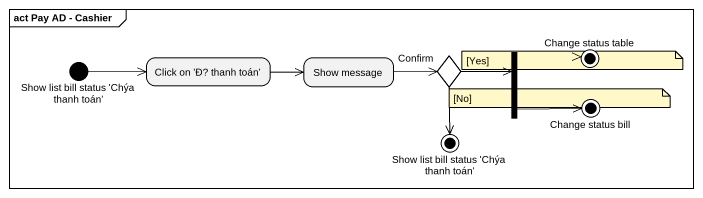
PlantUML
@startuml
mainframe act Pay AD - Cashier
hide empty description
state "Show list bill status 'Chýa thanh toán'" as Show_list_bill_status_Chýa <<start>>
state "Click on 'Ð? thanh toán'" as Click_on_Ð_thanh_toán
state "Show message" as Show_message
state Confirm <<choice>>
state fork1 <<fork>>
state "Change status table" as Change_status_table <<end>>
state "Change status bill" as Change_status_bill <<end>>
state "Show list bill status 'Chýa thanh toán'" as Show_list_bill_status_Chýa_2 <<end>>
Show_list_bill_status_Chýa -right-> Click_on_Ð_thanh_toán
Click_on_Ð_thanh_toán -right-> Show_message
Show_message -right-> Confirm
Confirm -right-> fork1
Confirm --> Show_list_bill_status_Chýa_2
fork1 -right-> Change_status_table
fork1 -right-> Change_status_bill
note as N1
  [Yes]
end note
note as N2
  [No]
end note
@enduml
